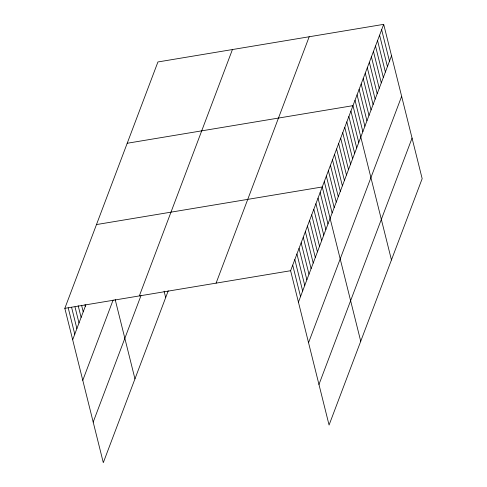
<?xml version="1.0" encoding="UTF-8"?>
<svg xmlns="http://www.w3.org/2000/svg" width="487" height="487" viewBox="0 0 487 487"><rect width="100%" height="100%" fill="white"/><g stroke="black" fill="none" stroke-linecap="round" stroke-linejoin="round"><path stroke-width="0.73" d="M168.24 290.8L103.305 462.65L64.832 308.332L157.928 61.959L383.695 24.35L422.168 178.668L329.072 425.041L290.599 270.729L383.695 24.35M72.666 339.756L85.852 304.85M82.778 380.31L113.112 300.035M139.337 295.926L232.427 49.546M93.194 422.095L140.974 295.639M216.094 283.136L309.19 36.762M298.434 302.147L391.53 55.768M308.545 342.702L401.641 96.329M318.961 384.487L412.057 138.107M127.204 143.263L352.972 105.655L391.451 259.967M96.481 224.568L322.254 186.959L360.727 341.271M64.832 308.332L290.599 270.729M381.65 29.768L389.478 61.192M379.598 35.192L387.433 66.609M377.553 40.61L385.387 72.033M375.501 46.034L383.336 77.451M373.456 51.452L381.291 82.869M371.404 56.869L379.239 88.293M369.359 62.293L377.194 93.711M367.308 67.711L375.142 99.135M365.262 73.135L373.097 104.553M363.217 78.553L371.045 109.971M361.165 83.971L369 115.395M359.12 89.395L366.954 120.813M357.068 94.813L364.903 126.236M355.023 100.237L362.858 131.654M350.926 111.073L358.761 142.496M348.875 116.496L356.709 147.914M346.829 121.914L354.664 153.338M344.784 127.338L352.612 158.756M342.732 132.756L350.567 164.174M340.687 138.174L348.522 169.598M338.635 143.598L346.47 175.016M336.59 149.016L344.425 180.44M334.539 154.434L342.373 185.857M332.493 159.858L340.328 191.275M330.442 165.276L338.276 196.699M328.396 170.7L336.231 202.117M326.351 176.117L334.179 207.541M324.299 181.535L332.134 212.959M320.142 192.542L327.976 223.965M318.029 198.13L325.864 229.547M315.923 203.712L323.758 235.13M313.811 209.294L321.645 240.718M311.704 214.883L319.533 246.3M309.592 220.465L317.427 251.889M307.48 226.053L315.314 257.471M305.373 231.635L313.208 263.053M303.261 237.218L311.096 268.641M301.149 242.806L308.983 274.224M299.042 248.388L306.877 279.812M296.93 253.97L304.765 285.394M294.818 259.559L302.652 290.976M292.711 265.141L300.546 296.565M164.082 291.177L165.677 297.575M115.157 299.475L134.96 378.88M84.963 304.789L85.322 306.25M81.573 305.258L83.216 311.832M78.188 305.726L81.104 317.414M74.986 306.926L78.997 323.003M71.601 307.394L76.885 328.585M68.217 307.863L74.773 334.173"/></g></svg>
